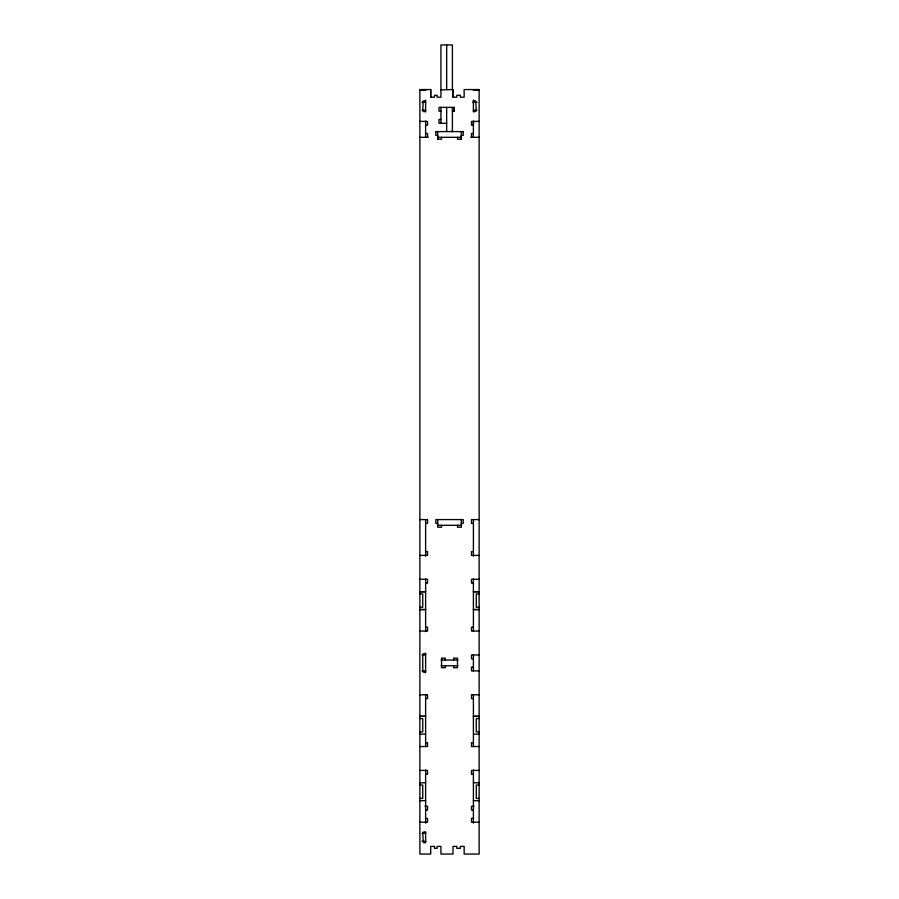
<?xml version="1.0" encoding="UTF-8"?>
<svg xmlns="http://www.w3.org/2000/svg" width="899" height="899" viewBox="0 0 899 899"><rect width="100%" height="100%" fill="white"/><g stroke="black" fill="none" stroke-linecap="round" stroke-linejoin="round"><path stroke-width="1.35" d="M441.555 137.322L441.555 139.244L437.734 139.244L437.734 135.412L435.824 135.412L435.824 131.591M446.668 131.074L446.668 107.386M452.399 130.321L452.399 131.591L452.399 107.386M457.49 137.322L457.49 139.244L461.311 139.244L461.311 135.412L463.221 135.412L463.221 131.591M425.62 841.543L425.193 842.408A1.641 1.641 0 0 1 423.294 842.475L422.755 833.339A1.438 1.438 0 0 1 424.182 831.912A1.438 1.438 0 0 1 425.62 833.339L422.036 833.339M473.402 102.048L473.829 101.194A1.641 1.641 0 0 1 475.717 101.126L476.268 110.251A1.438 1.438 0 0 1 474.829 111.69A1.438 1.438 0 0 1 473.402 110.251L476.987 110.251M452.399 89.552L452.399 44.95L440.937 44.95L440.937 97.193L437.083 97.193L437.116 95.283L434.509 95.283L434.509 97.193L430.688 97.193L430.711 89.552L419.878 89.552L419.878 854.05L430.711 854.05L430.711 846.409L434.532 846.409L434.532 848.319L437.116 848.319L437.116 846.409L440.937 846.409L440.937 854.05L453.006 854.05L453.006 846.409L456.838 846.409L456.838 848.319L460.333 848.319L460.333 846.409L464.165 846.409L464.165 854.05L479.133 854.05L479.133 89.552L464.131 89.552L464.165 97.193L460.31 97.193L460.333 95.283L456.804 95.283L456.838 97.193L452.984 97.193L452.984 89.552L440.937 89.9M419.878 90.091L425.62 90.091M473.402 90.091L479.133 90.091M422.036 102.284L425.62 102.284M473.402 102.284L476.987 102.284M452.377 111.206L454.31 111.206L454.31 107.386L438.993 107.386L438.993 111.206L440.937 111.206M422.036 110.251L425.62 110.251A1.438 1.438 0 0 1 424.182 111.69A1.438 1.438 0 0 1 422.755 110.251L423.182 101.194A1.641 1.641 0 0 1 425.07 101.126L425.62 102.048M440.937 119.488L438.993 119.488L439.027 123.309L446.668 123.309M419.878 121.399L427.531 121.399L427.531 125.219L425.62 125.219M479.133 121.399L471.492 121.399L471.492 125.219L473.402 125.219M435.554 131.591L463.434 131.591M425.62 133.501L427.553 133.501L427.553 137.322M473.425 133.501L471.492 133.501L471.514 137.322M419.855 137.322L428.194 137.322M437.465 137.322L461.513 137.322M470.795 137.322L479.133 137.322M419.867 519.577L427.531 519.577L427.531 523.398L425.62 523.398M479.145 519.577L471.492 519.577L471.492 523.398L473.402 523.398M437.734 523.398L435.824 523.398L435.824 519.577L463.221 519.577L463.221 523.398L461.311 523.398M437.487 525.308L461.535 525.308M425.62 551.593L427.531 551.593L427.531 555.413L419.878 555.413M473.402 551.593L471.492 551.593L471.492 555.413L479.133 555.413M419.878 579.304L427.531 579.304L427.531 583.125L425.62 583.125M479.133 579.304L471.492 579.304L471.492 583.125L473.402 583.125M419.878 591.688L425.62 591.688M473.402 591.688L479.133 591.688M419.878 591.767L425.62 591.767M473.402 591.767L479.133 591.767M419.878 593.947L422.755 593.947L422.755 607.319L419.878 607.319M479.133 593.947L476.268 593.947L476.268 607.319L479.133 607.319M419.878 609.511L425.62 609.511M473.402 609.511L479.133 609.511M419.878 609.589L425.62 609.589M473.402 609.589L479.133 609.589M425.62 627.244L427.531 627.244L427.531 631.064L419.878 631.064M473.402 627.244L471.492 627.244L471.492 631.064L479.133 631.064M422.036 654.955L425.62 654.955A1.438 1.438 0 0 0 424.182 653.528A1.438 1.438 0 0 0 422.755 654.955L422.755 670.89A1.438 1.438 0 0 0 424.182 672.317A1.438 1.438 0 0 0 425.62 670.89L422.036 670.89M479.133 654.955L471.492 654.955L471.492 658.787L473.402 658.787M441.061 660.057L457.951 660.057M441.061 665.788L457.951 665.788M473.402 667.069L471.492 667.069L471.492 670.89L479.133 670.89M419.878 694.781L427.531 694.781L427.531 698.602L425.62 698.602M479.133 694.781L471.492 694.781L471.492 698.602L473.402 698.602M419.878 716.267L425.62 716.267M473.402 716.267L479.133 716.267M419.878 716.346L425.62 716.346M473.402 716.346L479.133 716.346M419.878 718.526L422.755 718.526L422.755 731.898L419.878 731.898M479.133 718.526L476.268 718.526L476.268 731.898L479.133 731.898M419.878 734.168L425.62 734.09M473.402 734.09L479.133 734.168M425.62 742.72L427.531 742.72L427.531 746.541L419.878 746.541M473.402 742.72L471.492 742.72L471.492 746.541L479.133 746.541M419.878 770.432L427.531 770.432L427.531 774.253L425.62 774.253M479.133 770.432L471.492 770.432L471.492 774.253L473.402 774.253M419.878 782.804L425.62 782.804M473.402 782.804L479.133 782.804M419.878 785.074L422.755 785.074L422.755 798.447L419.878 798.447M479.133 785.074L476.268 785.074L476.268 798.447L479.133 798.447M419.878 800.706L425.62 800.627M473.402 800.706L479.133 800.706M424.901 806.1L425.62 806.1M473.402 806.1L474.11 806.1M425.62 806.268L427.531 806.268L427.531 810.089L425.62 810.089M473.402 806.268L471.492 806.268L471.492 810.089L473.402 810.089M425.62 818.371L427.531 818.371L427.531 822.192L419.878 822.192M473.402 818.371L471.492 818.371L471.492 822.192L479.133 822.192M422.036 841.307L425.62 841.307M473.425 100.531L473.425 103.284M473.425 121.14L473.425 125.264M473.402 89.552L473.402 90.316M473.402 100.137L473.402 111.925M473.402 121.399L473.38 137.322M473.402 519.577L473.402 556.133M473.402 578.585L473.402 631.064M473.402 654.955L473.402 670.89M473.402 694.781L473.402 746.541M473.402 769.96L473.402 823.147M461.277 131.591L461.311 139.244M461.288 519.577L461.311 527.23L457.49 527.23L457.49 525.308M454.287 107.386L454.287 111.206M453.658 660.057L453.658 658.147L457.49 658.147L457.49 667.699L453.658 667.699L453.658 665.788M453.006 89.552L453.006 97.193M446.668 44.95L446.668 89.552M445.376 660.057L445.376 658.147L441.555 658.147L441.555 667.699L445.376 667.699L445.376 665.788M441.555 525.308L441.555 527.23L437.734 527.23L437.723 519.577M440.937 107.386L440.937 123.309M437.712 131.591L437.734 139.244M430.688 89.552L430.688 97.193M425.62 89.552L425.62 90.316M425.62 100.137L425.62 111.925M425.643 121.14L425.598 137.322M425.62 519.577L425.62 556.133M425.62 578.585L425.62 631.592M425.62 653.045L425.62 672.8M425.62 694.466L425.62 746.541M425.62 769.96L425.62 823.147M425.62 831.912L425.62 842.745"/></g></svg>
